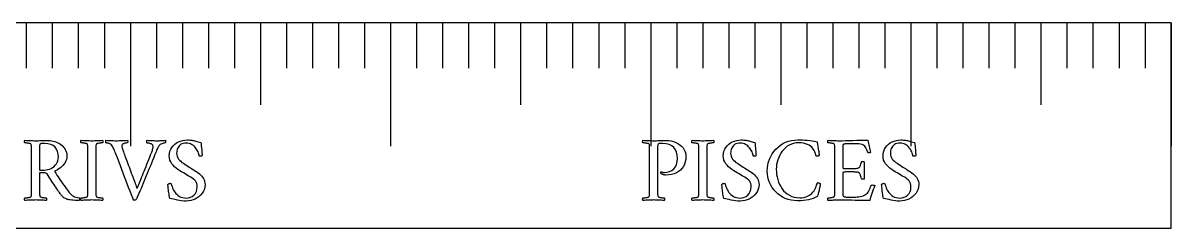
# Model space of a CAD drawing. Header units: millimetres. Extents: x 0 to 542, y 0 to 12.
# Drawn here: x 475.8 to 542.2, y 0 to 11.9 of the extents above; entities that cross this region are included whole.
import ezdxf

# ---------------------------------------------------------------- set-up
doc = ezdxf.new("R2010")
doc.units = ezdxf.units.MM
for name, color, linetype in [('CUT_OUTER', 1, 'Continuous'), ('ENGRAVE', 7, 'Continuous'), ('ENGRAVE_FINE', 8, 'Continuous'), ('TEXT', 5, 'Continuous')]:
    doc.layers.add(name, color=color, linetype=linetype)

msp = doc.modelspace()

# ---------------------------------------------------------------- linework, layer by layer
at = {"layer": 'CUT_OUTER'}
msp.add_lwpolyline([(0, 0), (542.2389, 0), (542.2389, 11.9), (0, 11.9)], close=True, dxfattribs=at)
at = {"layer": 'ENGRAVE'}
for points in [[(481.9901, 11.9), (481.9901, 4.76)], [(489.5212, 11.9), (489.5212, 7.14)], [(497.0523, 11.9), (497.0523, 4.76)], [(504.5834, 11.9), (504.5834, 7.14)], [(512.1145, 11.9), (512.1145, 4.76)], [(519.6456, 11.9), (519.6456, 7.14)], [(527.1767, 11.9), (527.1767, 4.76)], [(534.7078, 11.9), (534.7078, 7.14)], [(542.2389, 11.9), (542.2389, 4.76)]]:
    msp.add_lwpolyline(points, dxfattribs=at)
at = {"layer": 'ENGRAVE_FINE'}
for points in [[(475.9652, 11.9), (475.9652, 9.282)], [(477.4715, 11.9), (477.4715, 9.282)], [(478.9777, 11.9), (478.9777, 9.282)], [(480.4839, 11.9), (480.4839, 9.282)], [(483.4963, 11.9), (483.4963, 9.282)], [(485.0026, 11.9), (485.0026, 9.282)], [(486.5088, 11.9), (486.5088, 9.282)], [(488.015, 11.9), (488.015, 9.282)], [(491.0274, 11.9), (491.0274, 9.282)], [(492.5337, 11.9), (492.5337, 9.282)], [(494.0399, 11.9), (494.0399, 9.282)], [(495.5461, 11.9), (495.5461, 9.282)], [(498.5585, 11.9), (498.5585, 9.282)], [(500.0648, 11.9), (500.0648, 9.282)], [(501.571, 11.9), (501.571, 9.282)], [(503.0772, 11.9), (503.0772, 9.282)], [(506.0896, 11.9), (506.0896, 9.282)], [(507.5959, 11.9), (507.5959, 9.282)], [(509.1021, 11.9), (509.1021, 9.282)], [(510.6083, 11.9), (510.6083, 9.282)], [(513.6207, 11.9), (513.6207, 9.282)], [(515.1269, 11.9), (515.1269, 9.282)], [(516.6332, 11.9), (516.6332, 9.282)], [(518.1394, 11.9), (518.1394, 9.282)], [(521.1518, 11.9), (521.1518, 9.282)], [(522.658, 11.9), (522.658, 9.282)], [(524.1643, 11.9), (524.1643, 9.282)], [(525.6705, 11.9), (525.6705, 9.282)], [(528.6829, 11.9), (528.6829, 9.282)], [(530.1891, 11.9), (530.1891, 9.282)], [(531.6954, 11.9), (531.6954, 9.282)], [(533.2016, 11.9), (533.2016, 9.282)], [(536.214, 11.9), (536.214, 9.282)], [(537.7202, 11.9), (537.7202, 9.282)], [(539.2265, 11.9), (539.2265, 9.282)], [(540.7327, 11.9), (540.7327, 9.282)]]:
    msp.add_lwpolyline(points, dxfattribs=at)
at = {"layer": 'TEXT'}
for points in [[(477.2482, 5.0794), (477.3376, 5.0757), (477.4283, 5.0646), (477.5203, 5.0461), (477.6137, 5.0203), (477.7059, 4.9873), (477.7944, 4.9477), (477.8792, 4.9014), (477.9603, 4.8483), (478.0357, 4.7883), (478.1034, 4.7213), (478.1634, 4.6473), (478.2156, 4.5661), (478.2579, 4.478), (478.2881, 4.3828), (478.3063, 4.2805), (478.3123, 4.1711), (478.3058, 4.0778), (478.2861, 3.9857), (478.2534, 3.895), (478.2075, 3.8057), (478.1514, 3.7197), (478.088, 3.6391), (478.0171, 3.5639), (477.9388, 3.494), (477.856, 3.4315), (477.7715, 3.3784), (477.6854, 3.3348), (477.5976, 3.3005), (477.6668, 3.1873), (477.7346, 3.0788), (477.8011, 2.975), (477.8663, 2.876), (477.9314, 2.7794), (477.9979, 2.6832), (478.0658, 2.5873), (478.135, 2.4917), (478.2069, 2.3938), (478.2828, 2.2908), (478.3627, 2.1829), (478.4467, 2.0698), (478.5043, 1.9993), (478.5642, 1.9382), (478.6265, 1.8864), (478.6912, 1.8441), (478.7622, 1.8102), (478.8437, 1.7837), (478.9356, 1.7645), (479.0378, 1.7528), (479.0466, 1.7397), (479.0513, 1.7219), (479.052, 1.6993), (479.0486, 1.6721), (479.0436, 1.6456), (479.0392, 1.6251), (479.0355, 1.6107), (479.0325, 1.6023), (478.9063, 1.6035), (478.7913, 1.607), (478.6873, 1.6129), (478.5945, 1.6211), (478.513, 1.631), (478.4433, 1.6419), (478.3854, 1.6538), (478.3392, 1.6668), (478.3096, 1.679), (478.2747, 1.6943), (478.2344, 1.7126), (478.1887, 1.7339), (478.1407, 1.7613), (478.0933, 1.7978), (478.0466, 1.8433), (478.0006, 1.8979), (477.9811, 1.9244), (477.9549, 1.961), (477.922, 2.0077), (477.8824, 2.0645), (477.8374, 2.1296), (477.7883, 2.2015), (477.7353, 2.2801), (477.6782, 2.3654), (477.618, 2.4556), (477.5559, 2.5488), (477.4918, 2.645), (477.4256, 2.7443), (477.3591, 2.8446), (477.2939, 2.9438), (477.2301, 3.0421), (477.1676, 3.1393), (477.1414, 3.1675), (477.1058, 3.1877), (477.0608, 3.1998), (477.0064, 3.2038), (476.7323, 3.2038), (476.7323, 2.2257), (476.7323, 2.2176), (476.7323, 2.2096), (476.7323, 2.2015), (476.7323, 2.1934), (476.7323, 2.1854), (476.7323, 2.1773), (476.7323, 2.1693), (476.7323, 2.1612), (476.7325, 2.1113), (476.733, 2.0638), (476.7338, 2.0186), (476.735, 1.9758), (476.7372, 1.936), (476.741, 1.8999), (476.7466, 1.8675), (476.7538, 1.8387), (476.7632, 1.8256), (476.7807, 1.8132), (476.8062, 1.8015), (476.8398, 1.7904), (476.8781, 1.7805), (476.9177, 1.7722), (476.9587, 1.7657), (477.001, 1.7608), (477.0407, 1.7573), (477.0736, 1.7548), (477.0998, 1.7533), (477.1193, 1.7528), (477.1265, 1.74), (477.132, 1.7232), (477.1359, 1.7024), (477.1381, 1.6775), (477.1379, 1.6527), (477.1347, 1.6318), (477.1285, 1.615), (477.1193, 1.6023), (477.0395, 1.6075), (476.9614, 1.6124), (476.885, 1.6169), (476.8102, 1.6211), (476.7358, 1.6246), (476.6604, 1.6271), (476.584, 1.6286), (476.5066, 1.6291), (476.431, 1.6286), (476.3548, 1.6271), (476.2779, 1.6246), (476.2003, 1.6211), (476.122, 1.6169), (476.0431, 1.6124), (475.9635, 1.6075), (475.8832, 1.6023), (475.874, 1.615), (475.8677, 1.6318), (475.8646, 1.6527), (475.8644, 1.6775), (475.8666, 1.7024), (475.8704, 1.7232), (475.876, 1.74), (475.8832, 1.7528), (475.9027, 1.7533), (475.9289, 1.7548), (475.9618, 1.7573), (476.0014, 1.7608), (476.0439, 1.7657), (476.0854, 1.7722), (476.1259, 1.7805), (476.1653, 1.7904), (476.1998, 1.8015), (476.2251, 1.8132), (476.2414, 1.8256), (476.2486, 1.8387), (476.2582, 1.8733), (476.2654, 1.9126), (476.2703, 1.9566), (476.2728, 2.0053), (476.274, 2.0574), (476.2748, 2.1115), (476.2753, 2.1676), (476.2755, 2.2257), (476.2701, 4.4667), (476.27, 4.525), (476.2695, 4.5816), (476.2686, 4.6365), (476.2674, 4.6898), (476.2649, 4.7396), (476.2601, 4.7845), (476.2528, 4.8243), (476.2433, 4.859), (476.236, 4.8742), (476.2198, 4.8873), (476.1944, 4.8983), (476.16, 4.9074), (476.1207, 4.915), (476.0807, 4.9215), (476.0401, 4.9271), (475.9987, 4.9316), (475.9603, 4.9351), (475.9282, 4.9376), (475.9025, 4.9391), (475.8832, 4.9397), (475.876, 4.9524), (475.8704, 4.9692), (475.8666, 4.99), (475.8644, 5.0149), (475.8646, 5.0397), (475.8677, 5.0606), (475.874, 5.0774), (475.8832, 5.0901), (475.9633, 5.0873), (476.0424, 5.0841), (476.1205, 5.0806), (476.1976, 5.0767), (476.274, 5.0732), (476.3501, 5.0706), (476.4258, 5.0691), (476.5012, 5.0686), (476.5807, 5.069), (476.6631, 5.07), (476.7486, 5.0717), (476.8371, 5.074), (476.9303, 5.0764), (477.0299, 5.078), (477.1359, 5.079), (477.2482, 5.0794)], [(477.8233, 4.1228), (477.8117, 4.287), (477.7769, 4.4358), (477.719, 4.5692), (477.6379, 4.6871), (477.5295, 4.7835), (477.39, 4.8523), (477.2192, 4.8936), (477.0171, 4.9074), (476.9898, 4.9071), (476.956, 4.9061), (476.9159, 4.9044), (476.8694, 4.902), (476.8249, 4.8973), (476.7908, 4.8886), (476.7671, 4.8758), (476.7538, 4.859), (476.7442, 4.8307), (476.737, 4.7939), (476.7321, 4.7487), (476.7296, 4.6951), (476.7285, 4.6372), (476.7276, 4.5789), (476.7271, 4.5203), (476.7269, 4.4613), (476.7323, 3.365), (477.0118, 3.365), (477.1127, 3.3709), (477.2113, 3.3885), (477.3075, 3.4179), (477.4014, 3.4591), (477.4899, 3.5108), (477.57, 3.5719), (477.6417, 3.6425), (477.705, 3.7224), (477.7568, 3.8109), (477.7937, 3.9071), (477.8159, 4.0111), (477.8233, 4.1228)], [(479.7634, 5.0686), (479.8408, 5.0691), (479.9172, 5.0706), (479.9926, 5.0732), (480.067, 5.0767), (480.1417, 5.0806), (480.2182, 5.0841), (480.2962, 5.0873), (480.376, 5.0901), (480.3853, 5.0774), (480.3915, 5.0606), (480.3947, 5.0397), (480.3948, 5.0149), (480.3926, 4.99), (480.3888, 4.9692), (480.3832, 4.9524), (480.376, 4.9397), (480.3565, 4.9391), (480.3303, 4.9376), (480.2974, 4.9351), (480.2578, 4.9316), (480.2155, 4.9271), (480.1745, 4.9215), (480.1349, 4.915), (480.0966, 4.9074), (480.063, 4.8983), (480.0374, 4.8873), (480.02, 4.8742), (480.0106, 4.859), (480.0034, 4.8302), (479.9978, 4.7972), (479.9939, 4.7603), (479.9918, 4.7193), (479.9906, 4.6753), (479.9897, 4.6293), (479.9892, 4.5813), (479.9891, 4.5312), (479.9891, 4.5232), (479.9891, 4.5151), (479.9891, 4.507), (479.9891, 4.499), (479.9891, 4.4909), (479.9891, 4.4828), (479.9891, 4.4748), (479.9891, 4.4667), (479.9891, 2.2257), (479.9891, 2.2176), (479.9891, 2.2096), (479.9891, 2.2015), (479.9891, 2.1934), (479.9891, 2.1854), (479.9891, 2.1773), (479.9891, 2.1693), (479.9891, 2.1612), (479.9892, 2.1113), (479.9897, 2.0638), (479.9906, 2.0186), (479.9918, 1.9758), (479.9939, 1.936), (479.9978, 1.8999), (480.0034, 1.8675), (480.0106, 1.8387), (480.02, 1.8256), (480.0374, 1.8132), (480.063, 1.8015), (480.0966, 1.7904), (480.1349, 1.7805), (480.1745, 1.7722), (480.2155, 1.7657), (480.2578, 1.7608), (480.2974, 1.7573), (480.3303, 1.7548), (480.3565, 1.7533), (480.376, 1.7528), (480.3832, 1.74), (480.3888, 1.7232), (480.3926, 1.7024), (480.3948, 1.6775), (480.3947, 1.6527), (480.3915, 1.6318), (480.3853, 1.615), (480.376, 1.6023), (480.2962, 1.6075), (480.2182, 1.6124), (480.1417, 1.6169), (480.067, 1.6211), (479.9926, 1.6246), (479.9172, 1.6271), (479.8408, 1.6286), (479.7634, 1.6291), (479.6878, 1.6286), (479.6115, 1.6271), (479.5346, 1.6246), (479.457, 1.6211), (479.3788, 1.6169), (479.2998, 1.6124), (479.2202, 1.6075), (479.14, 1.6023), (479.1307, 1.615), (479.1245, 1.6318), (479.1213, 1.6527), (479.1211, 1.6775), (479.1233, 1.7024), (479.1272, 1.7232), (479.1327, 1.74), (479.14, 1.7528), (479.1594, 1.7533), (479.1856, 1.7548), (479.2186, 1.7573), (479.2582, 1.7608), (479.3007, 1.7657), (479.3422, 1.7722), (479.3826, 1.7805), (479.4221, 1.7904), (479.4565, 1.8015), (479.4819, 1.8132), (479.4982, 1.8256), (479.5054, 1.8387), (479.515, 1.8733), (479.5222, 1.9126), (479.5271, 1.9566), (479.5296, 2.0053), (479.5308, 2.0574), (479.5316, 2.1115), (479.5321, 2.1676), (479.5323, 2.2257), (479.5323, 4.4667), (479.5321, 4.525), (479.5316, 4.5816), (479.5308, 4.6365), (479.5296, 4.6898), (479.5271, 4.7396), (479.5222, 4.7845), (479.515, 4.8243), (479.5054, 4.859), (479.4982, 4.8742), (479.4819, 4.8873), (479.4565, 4.8983), (479.4221, 4.9074), (479.3826, 4.915), (479.3422, 4.9215), (479.3007, 4.9271), (479.2582, 4.9316), (479.2186, 4.9351), (479.1856, 4.9376), (479.1594, 4.9391), (479.14, 4.9397), (479.1327, 4.9524), (479.1272, 4.9692), (479.1233, 4.99), (479.1211, 5.0149), (479.1213, 5.0397), (479.1245, 5.0606), (479.1307, 5.0774), (479.14, 5.0901), (479.2202, 5.0873), (479.2998, 5.0841), (479.3788, 5.0806), (479.457, 5.0767), (479.5346, 5.0732), (479.6115, 5.0706), (479.6878, 5.0691), (479.7634, 5.0686)], [(481.1768, 5.0686), (481.2621, 5.0691), (481.3461, 5.0706), (481.4287, 5.0732), (481.51, 5.0767), (481.5902, 5.0806), (481.6699, 5.0841), (481.7488, 5.0873), (481.827, 5.0901), (481.8316, 5.0769), (481.8344, 5.0586), (481.8356, 5.0352), (481.8351, 5.0068), (481.8329, 4.9795), (481.8291, 4.9591), (481.8235, 4.9459), (481.8163, 4.9397), (481.802, 4.9388), (481.7807, 4.9363), (481.7523, 4.9321), (481.7169, 4.9262), (481.6784, 4.9182), (481.641, 4.9074), (481.6045, 4.894), (481.5691, 4.8778), (481.5385, 4.8579), (481.5167, 4.8328), (481.5036, 4.8028), (481.4992, 4.7677), (481.5053, 4.7133), (481.5234, 4.636), (481.5536, 4.5359), (481.596, 4.413), (481.6193, 4.349), (481.6463, 4.2753), (481.6771, 4.1918), (481.7115, 4.0986), (481.7486, 3.998), (481.7874, 3.8924), (481.8279, 3.7817), (481.87, 3.666), (481.9132, 3.5477), (481.9567, 3.4295), (482.0005, 3.3113), (482.0447, 3.193), (482.088, 3.0772), (482.1293, 2.966), (482.1686, 2.8595), (482.2059, 2.7577), (482.2405, 2.6628), (482.2718, 2.577), (482.2996, 2.5003), (482.3242, 2.4326), (482.3445, 2.3767), (482.3598, 2.3352), (482.37, 2.3081), (482.3752, 2.2955), (482.3836, 2.3139), (482.3981, 2.3473), (482.4185, 2.3958), (482.4451, 2.4595), (482.4765, 2.5355), (482.5116, 2.6214), (482.5504, 2.7169), (482.5929, 2.8222), (482.6384, 2.9352), (482.6862, 3.054), (482.7365, 3.1784), (482.789, 3.3086), (482.8429, 3.4421), (482.8972, 3.5766), (482.9518, 3.7122), (483.0067, 3.8487), (483.0609, 3.9837), (483.1135, 4.1147), (483.1644, 4.2417), (483.2136, 4.3646), (483.2317, 4.411), (483.2485, 4.4587), (483.264, 4.5077), (483.2781, 4.5581), (483.2898, 4.6071), (483.2982, 4.6521), (483.3033, 4.6931), (483.305, 4.7301), (483.3004, 4.7704), (483.2868, 4.8053), (483.2641, 4.8349), (483.2324, 4.859), (483.1955, 4.8789), (483.1572, 4.8953), (483.1175, 4.9084), (483.0765, 4.9182), (483.0381, 4.9252), (483.006, 4.9302), (482.9803, 4.9333), (482.961, 4.9343), (482.9516, 4.9428), (482.9449, 4.9578), (482.9409, 4.9791), (482.9395, 5.0068), (482.9409, 5.0352), (482.9449, 5.0586), (482.9516, 5.0769), (482.961, 5.0901), (483.0325, 5.0873), (483.1021, 5.0841), (483.1696, 5.0806), (483.2351, 5.0767), (483.3006, 5.0732), (483.3681, 5.0706), (483.4376, 5.0691), (483.5092, 5.0686), (483.5678, 5.0688), (483.62, 5.0693), (483.6659, 5.0701), (483.7053, 5.0713), (483.7414, 5.0728), (483.7772, 5.0747), (483.8126, 5.0769), (483.8477, 5.0794), (483.8847, 5.0821), (483.9257, 5.0848), (483.9707, 5.0874), (484.0197, 5.0901), (484.0241, 5.0767), (484.0264, 5.0579), (484.0268, 5.0337), (484.0251, 5.0041), (484.0221, 4.9759), (484.0184, 4.9558), (484.014, 4.9437), (484.009, 4.9397), (483.9876, 4.938), (483.9559, 4.9329), (483.9137, 4.9245), (483.8612, 4.9128), (483.8063, 4.896), (483.7571, 4.8725), (483.7136, 4.8422), (483.6758, 4.8053), (483.6497, 4.7715), (483.62, 4.724), (483.5866, 4.6627), (483.5495, 4.5876), (483.5117, 4.5065), (483.4763, 4.4271), (483.4432, 4.3493), (483.4124, 4.2733), (483.3414, 4.0969), (483.2734, 3.928), (483.2084, 3.7664), (483.1464, 3.6122), (483.0863, 3.4631), (483.0268, 3.3166), (482.9681, 3.1729), (482.9099, 3.0318), (482.8517, 2.8907), (482.7924, 2.747), (482.7321, 2.6005), (482.6708, 2.4514), (482.607, 2.2969), (482.5391, 2.1343), (482.4673, 1.9637), (482.3913, 1.785), (482.3693, 1.738), (482.3463, 1.699), (482.3223, 1.6681), (482.2973, 1.6453), (482.2716, 1.6288), (482.2456, 1.6171), (482.2192, 1.61), (482.1925, 1.6077), (482.1848, 1.6098), (482.1777, 1.6164), (482.1713, 1.6273), (482.1656, 1.6426), (482.1602, 1.6589), (482.1549, 1.6728), (482.1495, 1.6844), (482.1441, 1.6936), (482.057, 1.9236), (481.9728, 2.1457), (481.8917, 2.3602), (481.8136, 2.5669), (481.7367, 2.7707), (481.6591, 2.9761), (481.5808, 3.1831), (481.5019, 3.3919), (481.4201, 3.6069), (481.3333, 3.8326), (481.2414, 4.069), (481.1445, 4.3162), (481.1151, 4.3922), (481.0861, 4.464), (481.0574, 4.5319), (481.029, 4.5957), (480.9999, 4.6562), (480.9692, 4.7139), (480.9368, 4.769), (480.9027, 4.8214), (480.8866, 4.8419), (480.8651, 4.8604), (480.8382, 4.8768), (480.806, 4.8913), (480.7712, 4.9037), (480.7368, 4.9141), (480.7027, 4.9225), (480.6689, 4.9289), (480.6375, 4.9336), (480.6105, 4.937), (480.5878, 4.939), (480.5695, 4.9397), (480.5671, 4.9442), (480.5655, 4.9578), (480.5645, 4.9805), (480.5641, 5.0122), (480.5645, 5.0443), (480.5655, 5.068), (480.5671, 5.0832), (480.5695, 5.0901), (480.657, 5.0873), (480.7368, 5.0841), (480.8088, 5.0806), (480.8731, 5.0767), (480.9375, 5.0732), (481.0095, 5.0706), (481.0893, 5.0691), (481.1768, 5.0686)], [(485.2773, 5.1116), (485.3571, 5.1105), (485.4298, 5.1069), (485.4954, 5.101), (485.5541, 5.0928), (485.6095, 5.0826), (485.6656, 5.0706), (485.7223, 5.057), (485.7798, 5.0418), (485.8411, 5.025), (485.9094, 5.0068), (485.9848, 4.9873), (486.0673, 4.9665), (486.0826, 4.8636), (486.0962, 4.7589), (486.1081, 4.6526), (486.1183, 4.5446), (486.1269, 4.4427), (486.1338, 4.3545), (486.139, 4.2801), (486.1425, 4.2195), (486.1422, 4.2069), (486.1358, 4.196), (486.1234, 4.1868), (486.1049, 4.1792), (486.0844, 4.1733), (486.0659, 4.1691), (486.0495, 4.1666), (486.035, 4.1658), (486.0172, 4.1671), (486.0015, 4.1711), (485.9877, 4.1779), (485.9759, 4.1873), (485.9679, 4.2376), (485.9544, 4.2921), (485.9356, 4.3505), (485.9114, 4.413), (485.882, 4.4768), (485.8476, 4.5393), (485.8082, 4.6004), (485.7636, 4.6602), (485.7143, 4.7168), (485.6602, 4.7683), (485.6014, 4.8149), (485.5379, 4.8564), (485.4699, 4.8904), (485.3975, 4.9148), (485.3208, 4.9294), (485.2397, 4.9343), (485.1379, 4.9286), (485.0475, 4.9114), (484.9686, 4.8829), (484.9011, 4.8429), (484.8437, 4.7945), (484.7949, 4.7408), (484.755, 4.6817), (484.7237, 4.6172), (484.7002, 4.5504), (484.6834, 4.4842), (484.6734, 4.4187), (484.67, 4.3539), (484.6769, 4.2534), (484.6975, 4.1617), (484.732, 4.0788), (484.7802, 4.0045), (484.8389, 3.9367), (484.9051, 3.8729), (484.9787, 3.8131), (485.0596, 3.7573), (485.1444, 3.7033), (485.2296, 3.6485), (485.3151, 3.5931), (485.4009, 3.537), (485.4671, 3.4957), (485.5366, 3.4523), (485.6095, 3.407), (485.6857, 3.3596), (485.763, 3.3099), (485.8389, 3.2575), (485.9135, 3.2024), (485.9867, 3.1447), (486.0559, 3.0834), (486.1183, 3.0177), (486.1741, 2.9477), (486.2231, 2.8733), (486.2631, 2.7942), (486.2917, 2.71), (486.3088, 2.6209), (486.3145, 2.5266), (486.3046, 2.3884), (486.2749, 2.2586), (486.2253, 2.1372), (486.156, 2.0242), (486.071, 1.9214), (485.9746, 1.8307), (485.8668, 1.7521), (485.7475, 1.6856), (485.6207, 1.6327), (485.4902, 1.5949), (485.356, 1.5722), (485.2182, 1.5647), (485.0877, 1.5684), (484.9595, 1.5794), (484.8337, 1.5979), (484.7103, 1.6238), (484.5912, 1.652), (484.4785, 1.6775), (484.3722, 1.7004), (484.2723, 1.7205), (484.2567, 1.7998), (484.2421, 1.8817), (484.2285, 1.9664), (484.2159, 2.0537), (484.2045, 2.1397), (484.1944, 2.2203), (484.1856, 2.2955), (484.1783, 2.3654), (484.1724, 2.4262), (484.1682, 2.4742), (484.1657, 2.5095), (484.1648, 2.532), (484.1788, 2.5449), (484.1937, 2.5569), (484.2097, 2.5678), (484.2266, 2.5777), (484.2443, 2.5859), (484.2622, 2.5918), (484.2805, 2.5953), (484.2992, 2.5965), (484.321, 2.5935), (484.3381, 2.5844), (484.3506, 2.5693), (484.3583, 2.5481), (484.3685, 2.507), (484.3832, 2.4588), (484.4021, 2.4035), (484.4255, 2.3412), (484.454, 2.2749), (484.4886, 2.2075), (484.5293, 2.1392), (484.5759, 2.0698), (484.6294, 2.0028), (484.6902, 1.9415), (484.7583, 1.8859), (484.8339, 1.8361), (484.9181, 1.7949), (485.0119, 1.7655), (485.1156, 1.7479), (485.2289, 1.742), (485.3512, 1.7526), (485.4654, 1.7843), (485.5715, 1.8372), (485.6696, 1.9113), (485.7519, 2.0045), (485.8107, 2.1148), (485.8459, 2.2423), (485.8577, 2.3869), (485.8515, 2.491), (485.8328, 2.5831), (485.8018, 2.663), (485.7583, 2.7309), (485.7049, 2.7906), (485.6441, 2.8464), (485.5759, 2.8981), (485.5003, 2.9458), (485.4195, 2.9922), (485.3357, 3.0399), (485.2489, 3.0889), (485.159, 3.1393), (485.0588, 3.1999), (484.9568, 3.2636), (484.8532, 3.3302), (484.7479, 3.3999), (484.646, 3.4743), (484.5524, 3.5551), (484.4673, 3.6423), (484.3905, 3.7358), (484.3271, 3.8369), (484.2817, 3.9468), (484.2545, 4.0653), (484.2454, 4.1926), (484.2547, 4.3278), (484.2824, 4.454), (484.3286, 4.571), (484.3932, 4.679), (484.4727, 4.7766), (484.5632, 4.8624), (484.6648, 4.9365), (484.7775, 4.9988), (484.8974, 5.0481), (485.0207, 5.0834), (485.1473, 5.1046), (485.2773, 5.1116)], [(514.1505, 4.1335), (514.1414, 3.9799), (514.1142, 3.8359), (514.0689, 3.7017), (514.0054, 3.5773), (513.9256, 3.4644), (513.8314, 3.365), (513.7227, 3.279), (513.5996, 3.2065), (513.4641, 3.1489), (513.3182, 3.1077), (513.1618, 3.083), (512.995, 3.0748), (512.9719, 3.0755), (512.9453, 3.0775), (512.9154, 3.0809), (512.8822, 3.0856), (512.8489, 3.0916), (512.819, 3.099), (512.7925, 3.1077), (512.7693, 3.1178), (512.7626, 3.1243), (512.7532, 3.1333), (512.7411, 3.1445), (512.7263, 3.1581), (512.7122, 3.1741), (512.7021, 3.1924), (512.6961, 3.213), (512.6941, 3.236), (512.6958, 3.2498), (512.7008, 3.2589), (512.7092, 3.2632), (512.721, 3.2629), (512.7428, 3.2574), (512.7653, 3.2515), (512.7885, 3.2453), (512.8123, 3.2387), (512.8372, 3.2328), (512.8634, 3.2286), (512.8909, 3.2261), (512.9198, 3.2253), (513.072, 3.2386), (513.2114, 3.2784), (513.338, 3.3447), (513.4518, 3.4376), (513.5459, 3.555), (513.6131, 3.6949), (513.6534, 3.8573), (513.6668, 4.0422), (513.6534, 4.2286), (513.6131, 4.3955), (513.5459, 4.543), (513.4518, 4.6709), (513.3306, 4.7744), (513.1818, 4.8483), (513.0055, 4.8926), (512.8016, 4.9074), (512.7742, 4.9071), (512.7404, 4.9061), (512.7003, 4.9044), (512.6538, 4.902), (512.6093, 4.8973), (512.5752, 4.8886), (512.5515, 4.8758), (512.5382, 4.859), (512.5287, 4.8307), (512.5214, 4.7939), (512.5166, 4.7487), (512.5141, 4.6951), (512.5129, 4.6372), (512.512, 4.5789), (512.5115, 4.5203), (512.5114, 4.4613), (512.5114, 2.2257), (512.5115, 2.1676), (512.512, 2.1115), (512.5129, 2.0574), (512.5141, 2.0053), (512.5166, 1.9566), (512.5214, 1.9126), (512.5287, 1.8733), (512.5382, 1.8387), (512.5476, 1.8256), (512.5651, 1.8132), (512.5906, 1.8015), (512.6242, 1.7904), (512.6623, 1.7805), (512.7015, 1.7722), (512.7416, 1.7657), (512.7828, 1.7608), (512.8212, 1.7573), (512.8533, 1.7548), (512.879, 1.7533), (512.8983, 1.7528), (512.9055, 1.74), (512.9111, 1.7232), (512.9149, 1.7024), (512.9171, 1.6775), (512.9169, 1.6527), (512.9138, 1.6318), (512.9075, 1.615), (512.8983, 1.6023), (512.8185, 1.6075), (512.7404, 1.6124), (512.664, 1.6169), (512.5893, 1.6211), (512.5149, 1.6246), (512.4395, 1.6271), (512.3631, 1.6286), (512.2856, 1.6291), (512.2102, 1.6286), (512.1345, 1.6271), (512.0584, 1.6246), (511.982, 1.6211), (511.9049, 1.6169), (511.8268, 1.6124), (511.7477, 1.6075), (511.6676, 1.6023), (511.6584, 1.615), (511.6522, 1.6318), (511.649, 1.6527), (511.6488, 1.6775), (511.651, 1.7024), (511.6549, 1.7232), (511.6604, 1.74), (511.6676, 1.7528), (511.6869, 1.7533), (511.7126, 1.7548), (511.7447, 1.7573), (511.7832, 1.7608), (511.8245, 1.7657), (511.8651, 1.7722), (511.9051, 1.7805), (511.9444, 1.7904), (511.9788, 1.8015), (512.0042, 1.8132), (512.0205, 1.8256), (512.0277, 1.8387), (512.0373, 1.8733), (512.0445, 1.9126), (512.0494, 1.9566), (512.0519, 2.0053), (512.053, 2.0574), (512.0539, 2.1115), (512.0544, 2.1676), (512.0546, 2.2257), (512.0546, 4.4667), (512.0544, 4.525), (512.0539, 4.5816), (512.053, 4.6365), (512.0519, 4.6898), (512.0494, 4.7396), (512.0445, 4.7845), (512.0373, 4.8243), (512.0277, 4.859), (512.0205, 4.8742), (512.0042, 4.8873), (511.9788, 4.8983), (511.9444, 4.9074), (511.9051, 4.915), (511.8651, 4.9215), (511.8245, 4.9271), (511.7832, 4.9316), (511.7447, 4.9351), (511.7126, 4.9376), (511.6869, 4.9391), (511.6676, 4.9397), (511.6604, 4.9524), (511.6549, 4.9692), (511.651, 4.99), (511.6488, 5.0149), (511.649, 5.0397), (511.6522, 5.0606), (511.6584, 5.0774), (511.6676, 5.0901), (511.7477, 5.0873), (511.8268, 5.0841), (511.9049, 5.0806), (511.982, 5.0767), (512.0584, 5.0732), (512.1345, 5.0706), (512.2102, 5.0691), (512.2856, 5.0686), (512.3651, 5.069), (512.4475, 5.07), (512.533, 5.0717), (512.6215, 5.074), (512.7147, 5.0764), (512.8143, 5.078), (512.9203, 5.079), (513.0327, 5.0794), (513.1709, 5.0725), (513.3061, 5.0518), (513.4382, 5.0174), (513.5674, 4.9692), (513.6893, 4.9079), (513.7998, 4.8342), (513.8989, 4.748), (513.9866, 4.6494), (514.0583, 4.5386), (514.1095, 4.4157), (514.1402, 4.2806), (514.1505, 4.1335)], [(515.1393, 5.0686), (515.2168, 5.0691), (515.2932, 5.0706), (515.3686, 5.0732), (515.443, 5.0767), (515.5177, 5.0806), (515.5941, 5.0841), (515.6722, 5.0873), (515.752, 5.0901), (515.7612, 5.0774), (515.7675, 5.0606), (515.7706, 5.0397), (515.7708, 5.0149), (515.7686, 4.99), (515.7648, 4.9692), (515.7592, 4.9524), (515.752, 4.9397), (515.7325, 4.9391), (515.7063, 4.9376), (515.6734, 4.9351), (515.6338, 4.9316), (515.5914, 4.9271), (515.5505, 4.9215), (515.5108, 4.915), (515.4725, 4.9074), (515.439, 4.8983), (515.4134, 4.8873), (515.396, 4.8742), (515.3866, 4.859), (515.3793, 4.8302), (515.3738, 4.7972), (515.3699, 4.7603), (515.3677, 4.7193), (515.3666, 4.6753), (515.3657, 4.6293), (515.3652, 4.5813), (515.3651, 4.5312), (515.3651, 4.5232), (515.3651, 4.5151), (515.3651, 4.507), (515.3651, 4.499), (515.3651, 4.4909), (515.3651, 4.4828), (515.3651, 4.4748), (515.3651, 4.4667), (515.3651, 2.2257), (515.3651, 2.2176), (515.3651, 2.2096), (515.3651, 2.2015), (515.3651, 2.1934), (515.3651, 2.1854), (515.3651, 2.1773), (515.3651, 2.1693), (515.3651, 2.1612), (515.3652, 2.1113), (515.3657, 2.0638), (515.3666, 2.0186), (515.3677, 1.9758), (515.3699, 1.936), (515.3738, 1.8999), (515.3793, 1.8675), (515.3866, 1.8387), (515.396, 1.8256), (515.4134, 1.8132), (515.439, 1.8015), (515.4725, 1.7904), (515.5108, 1.7805), (515.5505, 1.7722), (515.5914, 1.7657), (515.6338, 1.7608), (515.6734, 1.7573), (515.7063, 1.7548), (515.7325, 1.7533), (515.752, 1.7528), (515.7592, 1.74), (515.7648, 1.7232), (515.7686, 1.7024), (515.7708, 1.6775), (515.7706, 1.6527), (515.7675, 1.6318), (515.7612, 1.615), (515.752, 1.6023), (515.6722, 1.6075), (515.5941, 1.6124), (515.5177, 1.6169), (515.443, 1.6211), (515.3686, 1.6246), (515.2932, 1.6271), (515.2168, 1.6286), (515.1393, 1.6291), (515.0638, 1.6286), (514.9875, 1.6271), (514.9106, 1.6246), (514.833, 1.6211), (514.7548, 1.6169), (514.6758, 1.6124), (514.5962, 1.6075), (514.5159, 1.6023), (514.5067, 1.615), (514.5005, 1.6318), (514.4973, 1.6527), (514.4971, 1.6775), (514.4993, 1.7024), (514.5032, 1.7232), (514.5087, 1.74), (514.5159, 1.7528), (514.5354, 1.7533), (514.5616, 1.7548), (514.5945, 1.7573), (514.6342, 1.7608), (514.6767, 1.7657), (514.7181, 1.7722), (514.7586, 1.7805), (514.7981, 1.7904), (514.8325, 1.8015), (514.8579, 1.8132), (514.8742, 1.8256), (514.8814, 1.8387), (514.891, 1.8733), (514.8982, 1.9126), (514.903, 1.9566), (514.9056, 2.0053), (514.9067, 2.0574), (514.9076, 2.1115), (514.9081, 2.1676), (514.9083, 2.2257), (514.9083, 4.4667), (514.9081, 4.525), (514.9076, 4.5816), (514.9067, 4.6365), (514.9056, 4.6898), (514.903, 4.7396), (514.8982, 4.7845), (514.891, 4.8243), (514.8814, 4.859), (514.8742, 4.8742), (514.8579, 4.8873), (514.8325, 4.8983), (514.7981, 4.9074), (514.7586, 4.915), (514.7181, 4.9215), (514.6767, 4.9271), (514.6342, 4.9316), (514.5945, 4.9351), (514.5616, 4.9376), (514.5354, 4.9391), (514.5159, 4.9397), (514.5087, 4.9524), (514.5032, 4.9692), (514.4993, 4.99), (514.4971, 5.0149), (514.4973, 5.0397), (514.5005, 5.0606), (514.5067, 5.0774), (514.5159, 5.0901), (514.5962, 5.0873), (514.6758, 5.0841), (514.7548, 5.0806), (514.833, 5.0767), (514.9106, 5.0732), (514.9875, 5.0706), (515.0638, 5.0691), (515.1393, 5.0686)], [(517.3481, 5.1116), (517.4279, 5.1105), (517.5006, 5.1069), (517.5663, 5.101), (517.6249, 5.0928), (517.6803, 5.0826), (517.7364, 5.0706), (517.7932, 5.057), (517.8506, 5.0418), (517.9119, 5.025), (517.9803, 5.0068), (518.0557, 4.9873), (518.1381, 4.9665), (518.1534, 4.8636), (518.167, 4.7589), (518.179, 4.6526), (518.1892, 4.5446), (518.1978, 4.4427), (518.2046, 4.3545), (518.2099, 4.2801), (518.2134, 4.2195), (518.213, 4.2069), (518.2067, 4.196), (518.1942, 4.1868), (518.1758, 4.1792), (518.1553, 4.1733), (518.1368, 4.1691), (518.1203, 4.1666), (518.1059, 4.1658), (518.0881, 4.1671), (518.0723, 4.1711), (518.0585, 4.1779), (518.0468, 4.1873), (518.0387, 4.2376), (518.0253, 4.2921), (518.0065, 4.3505), (517.9823, 4.413), (517.9529, 4.4768), (517.9185, 4.5393), (517.879, 4.6004), (517.8345, 4.6602), (517.7851, 4.7168), (517.731, 4.7683), (517.6723, 4.8149), (517.6088, 4.8564), (517.5408, 4.8904), (517.4684, 4.9148), (517.3916, 4.9294), (517.3105, 4.9343), (517.2087, 4.9286), (517.1184, 4.9114), (517.0395, 4.8829), (516.9719, 4.8429), (516.9145, 4.7945), (516.8658, 4.7408), (516.8258, 4.6817), (516.7946, 4.6172), (516.7711, 4.5504), (516.7543, 4.4842), (516.7442, 4.4187), (516.7409, 4.3539), (516.7477, 4.2534), (516.7684, 4.1617), (516.8028, 4.0788), (516.851, 4.0045), (516.9098, 3.9367), (516.976, 3.8729), (517.0495, 3.8131), (517.1305, 3.7573), (517.2153, 3.7033), (517.3004, 3.6485), (517.3859, 3.5931), (517.4717, 3.537), (517.5379, 3.4957), (517.6074, 3.4523), (517.6803, 3.407), (517.7566, 3.3596), (517.8338, 3.3099), (517.9097, 3.2575), (517.9843, 3.2024), (518.0575, 3.1447), (518.1267, 3.0834), (518.1892, 3.0177), (518.245, 2.9477), (518.294, 2.8733), (518.334, 2.7942), (518.3625, 2.71), (518.3796, 2.6209), (518.3854, 2.5266), (518.3754, 2.3884), (518.3457, 2.2586), (518.2962, 2.1372), (518.2268, 2.0242), (518.1418, 1.9214), (518.0454, 1.8307), (517.9376, 1.7521), (517.8184, 1.6856), (517.6916, 1.6327), (517.5611, 1.5949), (517.4269, 1.5722), (517.289, 1.5647), (517.1585, 1.5684), (517.0304, 1.5794), (516.9046, 1.5979), (516.7812, 1.6238), (516.6621, 1.652), (516.5494, 1.6775), (516.4431, 1.7004), (516.3432, 1.7205), (516.3275, 1.7998), (516.3129, 1.8817), (516.2993, 1.9664), (516.2867, 2.0537), (516.2753, 2.1397), (516.2652, 2.2203), (516.2565, 2.2955), (516.2491, 2.3654), (516.2432, 2.4262), (516.239, 2.4742), (516.2365, 2.5095), (516.2357, 2.532), (516.2496, 2.5449), (516.2646, 2.5569), (516.2805, 2.5678), (516.2975, 2.5777), (516.3151, 2.5859), (516.3331, 2.5918), (516.3514, 2.5953), (516.37, 2.5965), (516.3919, 2.5935), (516.409, 2.5844), (516.4214, 2.5693), (516.4292, 2.5481), (516.4394, 2.507), (516.454, 2.4588), (516.473, 2.4035), (516.4963, 2.3412), (516.5249, 2.2749), (516.5595, 2.2075), (516.6001, 2.1392), (516.6468, 2.0698), (516.7002, 2.0028), (516.761, 1.9415), (516.8292, 1.8859), (516.9048, 1.8361), (516.9889, 1.7949), (517.0828, 1.7655), (517.1864, 1.7479), (517.2998, 1.742), (517.422, 1.7526), (517.5362, 1.7843), (517.6424, 1.8372), (517.7405, 1.9113), (517.8227, 2.0045), (517.8815, 2.1148), (517.9168, 2.2423), (517.9286, 2.3869), (517.9223, 2.491), (517.9037, 2.5831), (517.8726, 2.663), (517.8291, 2.7309), (517.7757, 2.7906), (517.7149, 2.8464), (517.6467, 2.8981), (517.5712, 2.9458), (517.4904, 2.9922), (517.4066, 3.0399), (517.3198, 3.0889), (517.2299, 3.1393), (517.1296, 3.1999), (517.0277, 3.2636), (516.9241, 3.3302), (516.8188, 3.3999), (516.7168, 3.4743), (516.6233, 3.5551), (516.5381, 3.6423), (516.4614, 3.7358), (516.3979, 3.8369), (516.3526, 3.9468), (516.3254, 4.0653), (516.3163, 4.1926), (516.3255, 4.3278), (516.3532, 4.454), (516.3994, 4.571), (516.4641, 4.679), (516.5435, 4.7766), (516.634, 4.8624), (516.7356, 4.9365), (516.8483, 4.9988), (516.9682, 5.0481), (517.0915, 5.0834), (517.2181, 5.1046), (517.3481, 5.1116)], [(520.6371, 5.117), (520.7676, 5.1157), (520.9012, 5.1116), (521.0377, 5.1049), (521.1773, 5.0955), (521.3188, 5.0821), (521.4614, 5.0633), (521.605, 5.0391), (521.7496, 5.0095), (521.7508, 5.0026), (521.7543, 4.982), (521.7602, 4.9475), (521.7684, 4.8993), (521.778, 4.8419), (521.7879, 4.7798), (521.7981, 4.7129), (521.8087, 4.6414), (521.8193, 4.5692), (521.8295, 4.5003), (521.8395, 4.4348), (521.849, 4.3727), (521.8573, 4.3184), (521.8631, 4.2766), (521.8667, 4.2472), (521.8678, 4.2303), (521.8678, 4.2195), (521.8625, 4.2088), (521.8517, 4.198), (521.8356, 4.1873), (521.8164, 4.1779), (521.7966, 4.1711), (521.7761, 4.1671), (521.755, 4.1658), (521.7368, 4.1668), (521.72, 4.1698), (521.7046, 4.1748), (521.6905, 4.1819), (521.6833, 4.2155), (521.6723, 4.2571), (521.6577, 4.3068), (521.6394, 4.3646), (521.6152, 4.4271), (521.583, 4.4909), (521.5427, 4.5561), (521.4943, 4.6226), (521.4361, 4.6872), (521.366, 4.7469), (521.2842, 4.8014), (521.1907, 4.851), (521.0832, 4.8921), (520.9596, 4.9215), (520.8199, 4.9391), (520.664, 4.945), (520.5223, 4.9368), (520.3872, 4.9121), (520.2589, 4.871), (520.1373, 4.8134), (520.0233, 4.7418), (519.9177, 4.6589), (519.8204, 4.5645), (519.7316, 4.4587), (519.652, 4.3441), (519.5825, 4.2235), (519.523, 4.0969), (519.4736, 3.9642), (519.4348, 3.8284), (519.4071, 3.6922), (519.3905, 3.5556), (519.385, 3.4188), (519.3902, 3.2663), (519.4058, 3.1151), (519.4318, 2.9653), (519.4683, 2.8168), (519.5153, 2.6726), (519.5731, 2.5354), (519.6416, 2.4052), (519.7208, 2.2821), (519.8109, 2.1686), (519.9116, 2.0671), (520.0231, 1.9778), (520.1454, 1.9005), (520.2786, 1.8382), (520.4228, 1.7937), (520.5782, 1.767), (520.7446, 1.7581), (520.861, 1.7628), (520.9683, 1.7769), (521.0666, 1.8005), (521.1558, 1.8334), (521.2369, 1.8727), (521.3109, 1.9153), (521.3779, 1.9613), (521.4379, 2.0107), (521.5105, 2.0826), (521.5723, 2.1585), (521.6233, 2.2384), (521.6636, 2.3224), (521.6959, 2.4057), (521.7227, 2.4836), (521.7442, 2.5562), (521.7604, 2.6234), (521.805, 2.6247), (521.8477, 2.618), (521.8883, 2.6032), (521.927, 2.5804), (521.9258, 2.5569), (521.9222, 2.524), (521.9164, 2.4816), (521.9081, 2.4299), (521.8982, 2.3723), (521.8873, 2.3123), (521.8754, 2.25), (521.8625, 2.1854), (521.8487, 2.1214), (521.8342, 2.0611), (521.8191, 2.0045), (521.8033, 1.9516), (521.7876, 1.9052), (521.7724, 1.8683), (521.758, 1.8408), (521.7442, 1.8226), (521.633, 1.7672), (521.5145, 1.7192), (521.3885, 1.6785), (521.2552, 1.6453), (521.1124, 1.6194), (520.9583, 1.6009), (520.7927, 1.5898), (520.6156, 1.5862), (520.4262, 1.5947), (520.2448, 1.6204), (520.0715, 1.6632), (519.9063, 1.7232), (519.7506, 1.7981), (519.606, 1.8858), (519.4725, 1.9862), (519.35, 2.0994), (519.2399, 2.2233), (519.1431, 2.356), (519.0598, 2.4974), (518.99, 2.6476), (518.9347, 2.8046), (518.8952, 2.9667), (518.8716, 3.1338), (518.8637, 3.3059), (518.8719, 3.4885), (518.8966, 3.6653), (518.9377, 3.8364), (518.9953, 4.0019), (519.0677, 4.1599), (519.1532, 4.3089), (519.2518, 4.4488), (519.3635, 4.5796), (519.4872, 4.699), (519.6221, 4.8046), (519.768, 4.8965), (519.9251, 4.9746), (520.0915, 5.0369), (520.2657, 5.0814), (520.4475, 5.1081), (520.6371, 5.117)], [(523.0072, 5.0686), (523.1973, 5.0696), (523.3968, 5.0727), (523.6057, 5.0777), (523.824, 5.0848), (524.0457, 5.0918), (524.2647, 5.0968), (524.481, 5.0999), (524.6947, 5.1009), (524.7091, 5.0035), (524.7256, 4.9101), (524.744, 4.8207), (524.7645, 4.7354), (524.7857, 4.6515), (524.8062, 4.5661), (524.826, 4.4795), (524.8451, 4.3915), (524.8294, 4.3797), (524.8089, 4.3713), (524.7837, 4.3663), (524.7538, 4.3646), (524.7229, 4.367), (524.7, 4.374), (524.6853, 4.3858), (524.6785, 4.4022), (524.6312, 4.5463), (524.5751, 4.6615), (524.5103, 4.7479), (524.4367, 4.8053), (524.3554, 4.8429), (524.2674, 4.8698), (524.1727, 4.8859), (524.0713, 4.8913), (523.6198, 4.8913), (523.6003, 4.8911), (523.5741, 4.8906), (523.5412, 4.8898), (523.5016, 4.8886), (523.4593, 4.8867), (523.4183, 4.8839), (523.3787, 4.88), (523.3404, 4.8752), (523.3068, 4.8688), (523.2812, 4.8604), (523.2638, 4.85), (523.2544, 4.8375), (523.2472, 4.8087), (523.2416, 4.7757), (523.2377, 4.7388), (523.2356, 4.6978), (523.2344, 4.6545), (523.2336, 4.6105), (523.233, 4.5658), (523.2329, 4.5205), (523.2329, 4.5027), (523.2329, 4.4869), (523.2329, 4.4731), (523.2329, 4.4613), (523.2329, 3.4832), (523.2372, 3.4735), (523.2503, 3.4658), (523.2722, 3.4601), (523.3027, 3.4564), (523.3387, 3.454), (523.3766, 3.4523), (523.4166, 3.4513), (523.4586, 3.451), (523.7327, 3.451), (523.8215, 3.4517), (523.9, 3.4537), (523.968, 3.457), (524.0256, 3.4617), (524.0744, 3.4688), (524.1163, 3.4792), (524.151, 3.493), (524.1787, 3.5101), (524.2016, 3.5313), (524.2217, 3.5571), (524.2392, 3.5877), (524.254, 3.623), (524.2677, 3.664), (524.2822, 3.7116), (524.2973, 3.7661), (524.3131, 3.8272), (524.3198, 3.8437), (524.3346, 3.8554), (524.3574, 3.8625), (524.3883, 3.8648), (524.4182, 3.8631), (524.4434, 3.8581), (524.4639, 3.8497), (524.4797, 3.8379), (524.4797, 2.8491), (524.4663, 2.8397), (524.4474, 2.833), (524.4233, 2.8289), (524.3937, 2.8276), (524.3645, 2.8299), (524.3413, 2.837), (524.3242, 2.8488), (524.3131, 2.8652), (524.2951, 2.9352), (524.2788, 2.9949), (524.2642, 3.0441), (524.2513, 3.0829), (524.2395, 3.1138), (524.2284, 3.1393), (524.218, 3.1594), (524.2083, 3.1742), (524.1984, 3.1858), (524.1875, 3.1964), (524.1755, 3.206), (524.1626, 3.2145), (524.1448, 3.2244), (524.1183, 3.2327), (524.083, 3.2392), (524.039, 3.2441), (523.9895, 3.2478), (523.9376, 3.2508), (523.8833, 3.2532), (523.8267, 3.2548), (523.7698, 3.256), (523.7145, 3.2569), (523.661, 3.2574), (523.6091, 3.2575), (523.573, 3.2574), (523.5345, 3.2569), (523.4937, 3.256), (523.4505, 3.2548), (523.4077, 3.2532), (523.3679, 3.2508), (523.3311, 3.2478), (523.2974, 3.2441), (523.2692, 3.2389), (523.249, 3.2313), (523.2369, 3.2214), (523.2329, 3.2092), (523.2329, 2.2096), (523.2329, 2.2035), (523.2329, 2.1961), (523.2329, 2.1874), (523.2329, 2.1773), (523.233, 2.137), (523.2336, 2.0913), (523.2344, 2.0403), (523.2356, 1.9838), (523.2381, 1.9311), (523.243, 1.8911), (523.2502, 1.8639), (523.2598, 1.8495), (523.2881, 1.8325), (523.3195, 1.8193), (523.354, 1.8097), (523.3914, 1.8038), (523.4359, 1.8003), (523.4915, 1.7978), (523.5582, 1.7963), (523.6359, 1.7957), (523.8885, 1.7957), (523.9822, 1.7981), (524.0753, 1.8052), (524.1677, 1.8169), (524.2594, 1.8334), (524.346, 1.8542), (524.4233, 1.879), (524.4911, 1.9079), (524.5496, 1.9409), (524.608, 1.9827), (524.6597, 2.0329), (524.7047, 2.0915), (524.743, 2.1585), (524.7776, 2.2312), (524.8115, 2.307), (524.8448, 2.3857), (524.8774, 2.4675), (524.8861, 2.4816), (524.9016, 2.4917), (524.9237, 2.4978), (524.9526, 2.4998), (524.997, 2.4978), (525.0332, 2.4917), (525.0614, 2.4816), (525.0816, 2.4675), (525.0431, 2.3584), (525.003, 2.2458), (524.9612, 2.13), (524.9177, 2.0107), (524.8772, 1.8942), (524.8445, 1.7863), (524.8194, 1.6873), (524.8021, 1.5969), (524.5902, 1.5976), (524.3789, 1.5996), (524.1683, 1.6029), (523.9584, 1.6077), (523.7421, 1.6124), (523.5123, 1.6157), (523.2692, 1.6177), (523.0125, 1.6184), (522.9235, 1.6179), (522.8392, 1.6164), (522.7596, 1.6139), (522.6847, 1.6103), (522.6115, 1.6068), (522.5369, 1.6043), (522.461, 1.6028), (522.3838, 1.6023), (522.3745, 1.615), (522.3683, 1.6318), (522.3651, 1.6527), (522.3649, 1.6775), (522.3671, 1.7024), (522.371, 1.7232), (522.3765, 1.74), (522.3838, 1.7528), (522.4032, 1.7533), (522.4294, 1.7548), (522.4624, 1.7573), (522.502, 1.7608), (522.5445, 1.7657), (522.586, 1.7722), (522.6264, 1.7805), (522.6659, 1.7904), (522.7003, 1.8015), (522.7257, 1.8132), (522.742, 1.8256), (522.7492, 1.8387), (522.7588, 1.8733), (522.766, 1.9126), (522.7709, 1.9566), (522.7734, 2.0053), (522.7746, 2.0574), (522.7754, 2.1115), (522.7759, 2.1676), (522.7761, 2.2257), (522.7761, 4.4667), (522.7759, 4.525), (522.7754, 4.5816), (522.7746, 4.6365), (522.7734, 4.6898), (522.7709, 4.7396), (522.766, 4.7845), (522.7588, 4.8243), (522.7492, 4.859), (522.742, 4.8742), (522.7257, 4.8873), (522.7003, 4.8983), (522.6659, 4.9074), (522.6264, 4.915), (522.586, 4.9215), (522.5445, 4.9271), (522.502, 4.9316), (522.4624, 4.9351), (522.4294, 4.9376), (522.4032, 4.9391), (522.3838, 4.9397), (522.3765, 4.9524), (522.371, 4.9692), (522.3671, 4.99), (522.3649, 5.0149), (522.3651, 5.0397), (522.3683, 5.0606), (522.3745, 5.0774), (522.3838, 5.0901), (522.464, 5.0873), (522.5436, 5.0841), (522.6226, 5.0806), (522.7008, 5.0767), (522.7784, 5.0732), (522.8553, 5.0706), (522.9316, 5.0691), (523.0072, 5.0686)], [(526.5971, 5.1116), (526.6769, 5.1105), (526.7496, 5.1069), (526.8153, 5.101), (526.8739, 5.0928), (526.9293, 5.0826), (526.9854, 5.0706), (527.0422, 5.057), (527.0996, 5.0418), (527.1609, 5.025), (527.2293, 5.0068), (527.3047, 4.9873), (527.3871, 4.9665), (527.4024, 4.8636), (527.416, 4.7589), (527.4279, 4.6526), (527.4382, 4.5446), (527.4468, 4.4427), (527.4536, 4.3545), (527.4588, 4.2801), (527.4624, 4.2195), (527.462, 4.2069), (527.4557, 4.196), (527.4432, 4.1868), (527.4248, 4.1792), (527.4043, 4.1733), (527.3858, 4.1691), (527.3693, 4.1666), (527.3549, 4.1658), (527.3371, 4.1671), (527.3213, 4.1711), (527.3075, 4.1779), (527.2958, 4.1873), (527.2877, 4.2376), (527.2743, 4.2921), (527.2555, 4.3505), (527.2313, 4.413), (527.2019, 4.4768), (527.1675, 4.5393), (527.128, 4.6004), (527.0835, 4.6602), (527.0341, 4.7168), (526.98, 4.7683), (526.9213, 4.8149), (526.8578, 4.8564), (526.7898, 4.8904), (526.7174, 4.9148), (526.6406, 4.9294), (526.5595, 4.9343), (526.4577, 4.9286), (526.3674, 4.9114), (526.2884, 4.8829), (526.2209, 4.8429), (526.1635, 4.7945), (526.1148, 4.7408), (526.0748, 4.6817), (526.0436, 4.6172), (526.0201, 4.5504), (526.0033, 4.4842), (525.9932, 4.4187), (525.9898, 4.3539), (525.9967, 4.2534), (526.0174, 4.1617), (526.0518, 4.0788), (526.1, 4.0045), (526.1588, 3.9367), (526.225, 3.8729), (526.2985, 3.8131), (526.3795, 3.7573), (526.4643, 3.7033), (526.5494, 3.6485), (526.6349, 3.5931), (526.7207, 3.537), (526.7869, 3.4957), (526.8564, 3.4523), (526.9293, 3.407), (527.0056, 3.3596), (527.0828, 3.3099), (527.1587, 3.2575), (527.2333, 3.2024), (527.3065, 3.1447), (527.3757, 3.0834), (527.4382, 3.0177), (527.4939, 2.9477), (527.543, 2.8733), (527.583, 2.7942), (527.6115, 2.71), (527.6286, 2.6209), (527.6343, 2.5266), (527.6244, 2.3884), (527.5947, 2.2586), (527.5452, 2.1372), (527.4758, 2.0242), (527.3908, 1.9214), (527.2944, 1.8307), (527.1866, 1.7521), (527.0674, 1.6856), (526.9406, 1.6327), (526.8101, 1.5949), (526.6759, 1.5722), (526.538, 1.5647), (526.4075, 1.5684), (526.2794, 1.5794), (526.1536, 1.5979), (526.0301, 1.6238), (525.9111, 1.652), (525.7984, 1.6775), (525.6921, 1.7004), (525.5922, 1.7205), (525.5765, 1.7998), (525.5619, 1.8817), (525.5483, 1.9664), (525.5357, 2.0537), (525.5243, 2.1397), (525.5142, 2.2203), (525.5055, 2.2955), (525.4981, 2.3654), (525.4922, 2.4262), (525.488, 2.4742), (525.4855, 2.5095), (525.4847, 2.532), (525.4986, 2.5449), (525.5136, 2.5569), (525.5295, 2.5678), (525.5465, 2.5777), (525.5641, 2.5859), (525.5821, 2.5918), (525.6004, 2.5953), (525.619, 2.5965), (525.6409, 2.5935), (525.658, 2.5844), (525.6704, 2.5693), (525.6781, 2.5481), (525.6884, 2.507), (525.703, 2.4588), (525.722, 2.4035), (525.7453, 2.3412), (525.7739, 2.2749), (525.8085, 2.2075), (525.8491, 2.1392), (525.8958, 2.0698), (525.9492, 2.0028), (526.01, 1.9415), (526.0782, 1.8859), (526.1538, 1.8361), (526.2379, 1.7949), (526.3318, 1.7655), (526.4354, 1.7479), (526.5488, 1.742), (526.671, 1.7526), (526.7852, 1.7843), (526.8914, 1.8372), (526.9894, 1.9113), (527.0717, 2.0045), (527.1305, 2.1148), (527.1658, 2.2423), (527.1775, 2.3869), (527.1713, 2.491), (527.1527, 2.5831), (527.1216, 2.663), (527.0781, 2.7309), (527.0247, 2.7906), (526.9639, 2.8464), (526.8957, 2.8981), (526.8202, 2.9458), (526.7394, 2.9922), (526.6556, 3.0399), (526.5687, 3.0889), (526.4789, 3.1393), (526.3786, 3.1999), (526.2767, 3.2636), (526.1731, 3.3302), (526.0678, 3.3999), (525.9658, 3.4743), (525.8723, 3.5551), (525.7871, 3.6423), (525.7104, 3.7358), (525.6469, 3.8369), (525.6016, 3.9468), (525.5743, 4.0653), (525.5653, 4.1926), (525.5745, 4.3278), (525.6022, 4.454), (525.6484, 4.571), (525.7131, 4.679), (525.7925, 4.7766), (525.883, 4.8624), (525.9846, 4.9365), (526.0973, 4.9988), (526.2172, 5.0481), (526.3405, 5.0834), (526.4671, 5.1046), (526.5971, 5.1116)]]:
    msp.add_lwpolyline(points, close=True, dxfattribs=at)

doc.saveas('drawing.dxf')
